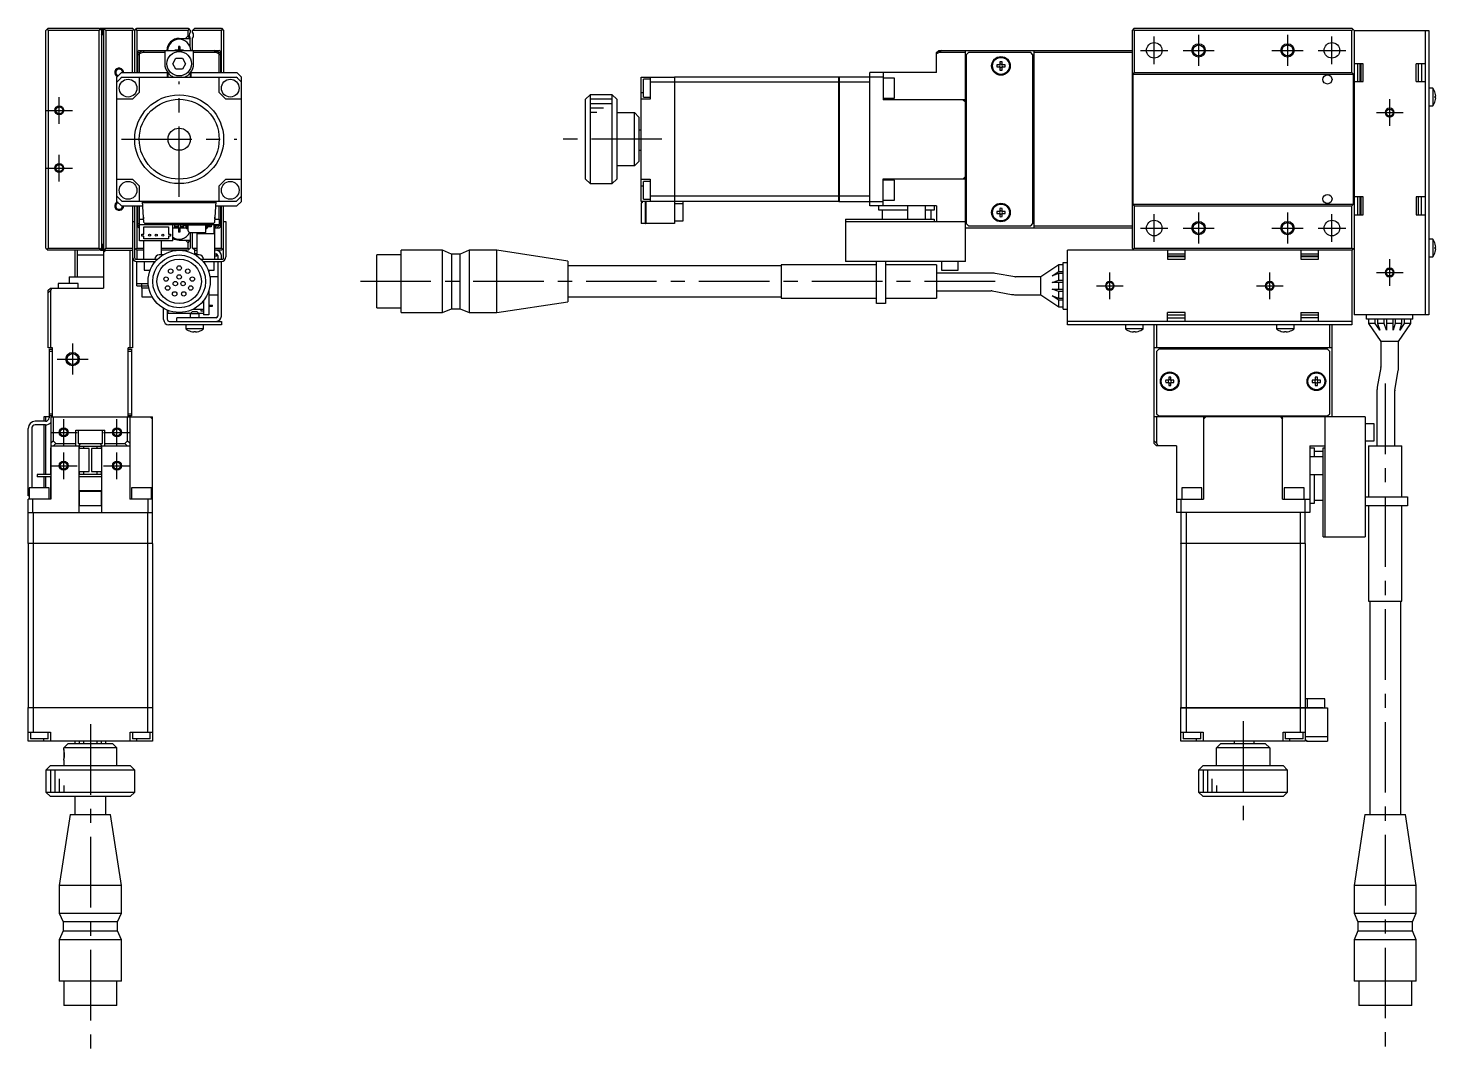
# Model space of a CAD drawing. Extents: x -1 to 660, y -8 to 379.
# Drawn here: x 343.6 to 660.4, y 74.2 to 304.2 of the extents above; entities that cross this region are included whole.
import ezdxf

# ---------------------------------------------------------------- set-up
doc = ezdxf.new("R2010")
doc.units = 0
doc.header["$LTSCALE"] = 0.5
doc.linetypes.add('CENTER', pattern=[50.8, 31.75, -6.35, 6.35, -6.35])
for name, color, linetype in [('MSM_CENTER', 1, 'CENTER'), ('MSM_CONTINUOUS', 7, 'CONTINUOUS'), ('MSM_NARROW', 5, 'CONTINUOUS')]:
    doc.layers.add(name, color=color, linetype=linetype)

msp = doc.modelspace()

# ---------------------------------------------------------------- linework, layer by layer
at = {"layer": 'MSM_CENTER'}
for p, q in [((597.05, 296.07), (597.05, 302.27)), ((607.05, 302.67), (607.05, 295.67)), ((627.05, 302.67), (627.05, 295.67)), ((637.05, 296.07), (637.05, 302.27)), ((593.95, 299.17), (600.15, 299.17)), ((603.55, 299.17), (610.55, 299.17)), ((623.55, 299.17), (630.55, 299.17)), ((633.95, 299.17), (640.15, 299.17)), ((377.57, 266.17), (377.57, 292.17)), ((350.57, 282.67), (350.57, 288.67)), ((347.57, 285.67), (353.57, 285.67)), ((650.05, 282.17), (650.05, 288.17)), ((647.05, 285.17), (653.05, 285.17)), ((364.57, 279.17), (390.57, 279.17)), ((486.25, 279.17), (461.25, 279.17)), ((347.57, 272.67), (353.57, 272.67)), ((350.57, 269.67), (350.57, 275.67)), ((597.05, 256.07), (597.05, 262.27)), ((607.05, 262.67), (607.05, 255.67)), ((627.05, 262.67), (627.05, 255.67)), ((637.05, 256.07), (637.05, 262.27)), ((593.95, 259.17), (600.15, 259.17)), ((603.55, 259.17), (610.55, 259.17)), ((623.55, 259.17), (630.55, 259.17)), ((633.95, 259.17), (640.15, 259.17)), ((650.05, 246.17), (650.05, 252.17)), ((561.25, 247.17), (416.25, 247.17)), ((587.05, 243.17), (587.05, 249.17)), ((623.05, 243.17), (623.05, 249.17)), ((647.05, 249.17), (653.05, 249.17)), ((584.05, 246.17), (590.05, 246.17)), ((620.05, 246.17), (626.05, 246.17)), ((353.57, 233.17), (353.57, 226.17)), ((350.07, 229.67), (357.07, 229.67)), ((649.05, 224.17), (649.05, 74.17)), ((351.57, 210.17), (351.57, 216.17)), ((363.57, 210.17), (363.57, 216.17)), ((348.57, 213.17), (354.57, 213.17)), ((360.57, 213.17), (366.57, 213.17)), ((351.57, 202.67), (351.57, 208.67)), ((363.57, 202.67), (363.57, 208.67)), ((348.57, 205.67), (354.57, 205.67)), ((360.57, 205.67), (366.57, 205.67)), ((357.57, 147.49), (357.57, 74.17)), ((617.05, 148.14), (617.05, 124.1))]:
    msp.add_line(p, q, dxfattribs=at)
at = {"layer": 'MSM_CONTINUOUS'}
for p, q in [((348.07, 304.17), (347.57, 303.67)), ((347.57, 254.67), (347.57, 303.67)), ((347.82, 303.92), (348.07, 303.67)), ((348.07, 304.17), (359.57, 304.17)), ((348.07, 303.67), (348.07, 254.67)), ((359.57, 303.67), (348.07, 303.67)), ((359.57, 304.17), (360.07, 303.67)), ((359.57, 303.67), (359.82, 303.92)), ((359.57, 254.67), (359.57, 303.67)), ((359.67, 304.07), (359.87, 304.07)), ((359.77, 304.07), (359.87, 304.17)), ((359.87, 304.17), (367.07, 304.17)), ((360.07, 303.67), (360.07, 254.67)), ((360.07, 302.77), (360.37, 302.77)), ((360.17, 303.07), (360.17, 303.77)), ((360.37, 304.17), (360.37, 302.77)), ((361.07, 303.67), (360.57, 304.17)), ((360.57, 304.17), (360.57, 245.67)), ((367.07, 303.67), (361.07, 303.67)), ((361.07, 303.67), (361.07, 254.67)), ((367.57, 303.67), (367.07, 304.17)), ((367.32, 303.92), (367.07, 303.67)), ((367.07, 294.17), (367.07, 303.67)), ((367.57, 303.67), (368.07, 304.17)), ((367.57, 294.17), (367.57, 303.67)), ((367.82, 303.92), (368.07, 303.67)), ((368.07, 304.17), (379.57, 304.17)), ((379.57, 303.67), (368.07, 303.67)), ((368.07, 303.67), (368.07, 294.17)), ((377.57, 301.87), (380.07, 301.87)), ((379.57, 302.47), (378.97, 301.87)), ((379.57, 304.17), (380.07, 303.67)), ((379.57, 303.67), (379.82, 303.92)), ((379.57, 302.47), (379.57, 303.67)), ((380, 301.87), (379.57, 302.47)), ((380.07, 303.67), (380.07, 303.23)), ((380.07, 299.79), (380.07, 301.91)), ((380.57, 303.67), (381.07, 304.17)), ((380.57, 303.23), (380.57, 303.67)), ((387.07, 303.67), (380.57, 303.67)), ((380.57, 299.17), (380.57, 301.91)), ((381.07, 304.17), (387.07, 304.17)), ((387.07, 304.17), (387.57, 303.67)), ((387.07, 303.67), (387.32, 303.92)), ((387.07, 294.17), (387.07, 303.67)), ((387.57, 303.67), (387.57, 294.17)), ((592.55, 304.17), (592.05, 303.67)), ((592.05, 303.67), (592.05, 254.67)), ((592.3, 303.92), (592.55, 303.67)), ((592.55, 304.17), (641.55, 304.17)), ((592.55, 303.67), (592.55, 294.17)), ((641.55, 303.67), (592.55, 303.67)), ((642.05, 303.67), (641.55, 304.17)), ((641.55, 303.67), (641.8, 303.92)), ((641.55, 294.17), (641.55, 303.67)), ((642.05, 303.67), (642.05, 239.67)), ((642.05, 303.67), (658.85, 303.67)), ((658.05, 303.67), (658.05, 239.67)), ((658.85, 303.67), (658.85, 239.67)), ((360.07, 299.67), (360.19, 299.67)), ((360.19, 258.67), (360.19, 299.67)), ((368.57, 299.17), (368.07, 298.67)), ((368.27, 298.67), (368.67, 298.67)), ((368.27, 294.17), (368.27, 298.67)), ((368.67, 298.17), (368.27, 298.17)), ((368.57, 299.17), (386.57, 299.17)), ((368.67, 298.67), (369.17, 299.17)), ((369.29, 298.67), (368.67, 298.37)), ((368.67, 294.17), (368.67, 298.67)), ((369.07, 299.07), (369.07, 299.17)), ((369.79, 299.17), (369.29, 298.67)), ((374.32, 298.67), (369.29, 298.67)), ((374.32, 299.17), (374.32, 296.17)), ((376.57, 299.17), (376.57, 299.22)), ((377.37, 299.22), (376.57, 299.22)), ((377.1, 299.22), (377.11, 299.17)), ((377.72, 300.07), (377.43, 300.07)), ((377.43, 300.07), (377.43, 299.28)), ((377.72, 299.54), (377.43, 299.54)), ((377.72, 300.07), (377.72, 299.28)), ((378.57, 299.22), (377.78, 299.22)), ((378.04, 299.22), (378.04, 299.17)), ((378.57, 299.17), (378.57, 299.22)), ((380.82, 296.17), (380.82, 299.17)), ((385.86, 298.67), (380.82, 298.67)), ((385.86, 298.67), (385.36, 299.17)), ((386.47, 298.37), (385.86, 298.67)), ((385.97, 299.17), (386.47, 298.67)), ((386.07, 299.07), (386.07, 299.17)), ((386.47, 298.67), (386.87, 298.67)), ((386.47, 298.67), (386.47, 294.17)), ((386.87, 298.17), (386.47, 298.17)), ((387.07, 298.67), (386.57, 299.17)), ((386.87, 298.67), (386.87, 294.17)), ((548.05, 298.67), (548.55, 299.17)), ((548.67, 298.67), (548.05, 298.37)), ((548.05, 294.17), (548.05, 298.67)), ((548.55, 299.17), (592.05, 299.17)), ((549.17, 299.17), (548.67, 298.67)), ((554.55, 298.67), (548.67, 298.67)), ((554.55, 251.67), (554.55, 299.17)), ((555.25, 298.67), (554.75, 298.17)), ((554.75, 298.17), (554.75, 260.17)), ((569.25, 298.67), (555.25, 298.67)), ((569.75, 298.17), (569.25, 298.67)), ((569.75, 260.17), (569.75, 298.17)), ((570.05, 259.17), (570.05, 299.17)), ((592.05, 298.67), (570.05, 298.67)), ((376.13, 296.17), (376.85, 297.42)), ((376.85, 294.92), (376.13, 296.17)), ((376.85, 297.42), (378.3, 297.42)), ((378.3, 294.92), (376.85, 294.92)), ((378.3, 297.42), (379.02, 296.17)), ((379.02, 296.17), (378.3, 294.92)), ((562.31, 295.91), (561.63, 295.91)), ((561.63, 295.43), (562.31, 295.43)), ((562.31, 296.59), (562.31, 295.91)), ((562.31, 295.43), (562.31, 294.75)), ((562.79, 295.91), (562.79, 296.59)), ((563.47, 295.91), (562.79, 295.91)), ((562.79, 295.43), (563.47, 295.43)), ((562.79, 294.75), (562.79, 295.43)), ((644.05, 296.17), (642.05, 296.17)), ((642.85, 292.17), (642.85, 296.17)), ((643.35, 296.17), (643.35, 292.17)), ((643.55, 296.17), (643.55, 292.17)), ((644.05, 292.17), (644.05, 296.17)), ((656.05, 292.17), (656.05, 296.17)), ((658.05, 296.17), (656.05, 296.17)), ((656.55, 292.17), (656.55, 296.17)), ((657.25, 296.17), (657.25, 292.17)), ((364.57, 294.17), (363.57, 293.17)), ((363.57, 265.17), (363.57, 293.17)), ((364.57, 294.17), (374.97, 294.17)), ((364.73, 293.17), (390.42, 293.17)), ((368.57, 293.17), (368.57, 289.67)), ((374.97, 293.17), (374.97, 294.17)), ((375.08, 293.17), (375.08, 294.08)), ((380.06, 294.08), (380.06, 293.17)), ((380.17, 294.17), (390.57, 294.17)), ((380.17, 294.17), (380.17, 293.17)), ((386.57, 289.67), (386.57, 293.17)), ((391.57, 293.17), (390.57, 294.17)), ((391.57, 265.17), (391.57, 293.17)), ((481.55, 265.17), (481.55, 293.17)), ((481.55, 293.17), (489.05, 293.17)), ((483.55, 292.67), (482.05, 292.67)), ((482.05, 288.67), (482.05, 292.67)), ((483.55, 293.17), (483.55, 288.17)), ((489.05, 292.02), (483.55, 292.02)), ((489.05, 293.17), (489.05, 260.17)), ((489.05, 293.16), (489.1, 293.16)), ((489.05, 292.01), (489.1, 292.01)), ((526.05, 293.17), (489.1, 293.17)), ((489.1, 293.17), (489.1, 261.17)), ((526.05, 292.02), (489.1, 292.02)), ((526.05, 265.17), (526.05, 293.17)), ((526.05, 293.16), (526.1, 293.16)), ((526.05, 292.01), (526.1, 292.01)), ((536.05, 293.17), (526.1, 293.17)), ((526.1, 293.17), (526.1, 265.17)), ((533.05, 292.02), (526.1, 292.02)), ((548.05, 294.17), (533.05, 294.17)), ((533.05, 264.17), (533.05, 294.17)), ((536.05, 294.17), (536.05, 288.07)), ((538.55, 292.92), (536.05, 292.92)), ((538.55, 288.42), (538.55, 292.92)), ((554.75, 293.42), (554.55, 293.42)), ((570.05, 293.42), (569.75, 293.42)), ((570.05, 292.92), (569.75, 292.92)), ((592.55, 294.17), (592.2, 293.82)), ((592.2, 293.82), (592.2, 264.52)), ((592.2, 293.82), (641.9, 293.82)), ((592.55, 294.17), (641.55, 294.17)), ((641.9, 293.82), (641.55, 294.17)), ((641.9, 264.52), (641.9, 293.82)), ((642.05, 292.17), (644.05, 292.17)), ((656.05, 292.17), (658.05, 292.17)), ((470.05, 289.17), (469.05, 288.17)), ((470.05, 289.17), (470.05, 269.17)), ((475.05, 289.17), (470.05, 289.17)), ((475.05, 269.17), (475.05, 289.17)), ((476.05, 288.17), (475.05, 289.17)), ((481.55, 289.67), (482.05, 289.67)), ((482.05, 288.67), (483.55, 288.67)), ((536.05, 288.42), (538.55, 288.42)), ((554.75, 289.17), (554.55, 289.17)), ((659.75, 290.67), (658.85, 290.67)), ((659.75, 290.67), (659.75, 286.67)), ((660.32, 289.56), (660.33, 289.56)), ((660.32, 288.85), (660.44, 288.85)), ((660.32, 288.49), (660.32, 288.85)), ((660.44, 288.49), (660.32, 288.49)), ((367.07, 288.17), (363.57, 288.17)), ((391.57, 288.17), (388.07, 288.17)), ((469.05, 270.17), (469.05, 288.17)), ((476.05, 288.17), (476.05, 270.17)), ((483.55, 288.17), (481.55, 288.17)), ((554.55, 288.07), (536.05, 288.07)), ((554.05, 288.07), (554.55, 287.57)), ((554.75, 288.17), (554.55, 288.17)), ((554.75, 286.67), (554.55, 286.67)), ((569.75, 287.42), (570.05, 287.42)), ((658.85, 286.67), (659.75, 286.67)), ((660.33, 287.78), (660.32, 287.79)), ((476.05, 285.17), (480.05, 285.17)), ((481.05, 284.17), (480.05, 285.17)), ((480.05, 273.17), (480.05, 285.17)), ((481.05, 284.17), (481.05, 274.17)), ((569.85, 284.17), (569.75, 284.17)), ((569.85, 274.17), (569.85, 284.17)), ((570.05, 283.97), (569.85, 284.17)), ((481.55, 281.17), (481.05, 281.17)), ((481.05, 276.67), (481.55, 276.67)), ((480.05, 273.17), (476.05, 273.17)), ((480.05, 273.17), (481.05, 274.17)), ((569.75, 274.17), (569.85, 274.17)), ((569.85, 274.17), (570.05, 274.37)), ((363.57, 270.17), (367.07, 270.17)), ((388.07, 270.17), (391.57, 270.17)), ((469.05, 270.17), (470.05, 269.17)), ((475.05, 269.17), (476.05, 270.17)), ((481.55, 270.17), (483.55, 270.17)), ((483.55, 269.67), (482.05, 269.67)), ((482.05, 265.67), (482.05, 269.67)), ((483.55, 270.17), (483.55, 265.17)), ((536.05, 270.27), (554.55, 270.27)), ((536.05, 264.17), (536.05, 270.27)), ((538.55, 269.92), (536.05, 269.92)), ((538.55, 265.42), (538.55, 269.92)), ((554.55, 270.77), (554.05, 270.27)), ((554.55, 271.67), (554.75, 271.67)), ((554.75, 270.17), (554.55, 270.17)), ((570.05, 270.92), (569.75, 270.92)), ((368.57, 268.67), (368.57, 265.17)), ((386.57, 265.17), (386.57, 268.67)), ((470.05, 269.17), (475.05, 269.17)), ((481.55, 268.67), (482.05, 268.67)), ((489.05, 266.33), (483.55, 266.33)), ((489.05, 266.33), (489.1, 266.33)), ((526.05, 266.33), (489.1, 266.33)), ((526.05, 266.33), (526.1, 266.33)), ((533.05, 266.33), (526.1, 266.33)), ((554.55, 269.17), (554.75, 269.17)), ((644.05, 266.17), (642.05, 266.17)), ((642.85, 262.17), (642.85, 266.17)), ((643.35, 266.17), (643.35, 262.17)), ((643.55, 266.17), (643.55, 262.17)), ((644.05, 262.17), (644.05, 266.17)), ((656.05, 266.17), (656.05, 262.17)), ((658.05, 266.17), (656.05, 266.17)), ((656.55, 262.17), (656.55, 266.17)), ((657.25, 262.17), (657.25, 266.17)), ((363.57, 265.17), (364.57, 264.17)), ((364.57, 264.17), (369.39, 264.17)), ((390.42, 265.17), (364.73, 265.17)), ((367.07, 264.17), (367.07, 232.17)), ((367.57, 252.37), (367.57, 264.17)), ((368.07, 264.17), (368.07, 254.67)), ((368.27, 259.67), (368.27, 264.17)), ((368.67, 261.17), (368.67, 264.17)), ((369.65, 260.45), (369.32, 265.17)), ((385.8, 264.87), (369.34, 264.87)), ((385.82, 265.17), (385.49, 260.45)), ((385.75, 264.17), (390.57, 264.17)), ((386.47, 264.17), (386.47, 261.17)), ((386.87, 264.17), (386.87, 259.67)), ((387.07, 254.67), (387.07, 264.17)), ((387.57, 252.37), (387.57, 264.17)), ((390.57, 264.17), (391.57, 265.17)), ((489.05, 265.17), (481.55, 265.17)), ((481.75, 264.87), (481.55, 264.87)), ((481.55, 264.87), (481.55, 260.17)), ((481.75, 265.17), (481.75, 264.87)), ((482.05, 265.67), (483.55, 265.67)), ((482.55, 260.17), (482.55, 265.17)), ((482.6, 265.17), (482.6, 260.17)), ((489.05, 265.18), (489.1, 265.18)), ((526.05, 265.17), (489.1, 265.17)), ((489.1, 264.67), (491.05, 264.67)), ((491.05, 260.77), (491.05, 265.17)), ((526.05, 265.18), (526.1, 265.18)), ((526.1, 265.17), (536.05, 265.17)), ((548.05, 264.17), (533.05, 264.17)), ((535.05, 263.17), (535.05, 264.17)), ((541.55, 263.17), (535.05, 263.17)), ((535.8, 263.17), (535.8, 261.17)), ((536.05, 265.42), (538.55, 265.42)), ((541.55, 264.17), (541.55, 261.17)), ((545.55, 261.17), (545.55, 264.17)), ((547.55, 263.17), (545.55, 263.17)), ((546.8, 263.17), (546.8, 261.17)), ((547.55, 264.17), (547.55, 263.17)), ((548.05, 264.17), (548.05, 260.67)), ((554.55, 264.92), (554.75, 264.92)), ((562.31, 263.59), (562.31, 262.91)), ((562.79, 262.91), (562.79, 263.59)), ((569.75, 265.42), (570.05, 265.42)), ((569.75, 264.92), (570.05, 264.92)), ((592.2, 264.52), (592.55, 264.17)), ((592.2, 264.52), (641.9, 264.52)), ((592.55, 264.17), (592.55, 254.67)), ((592.55, 264.17), (641.55, 264.17)), ((641.55, 264.17), (641.9, 264.52)), ((641.55, 254.67), (641.55, 264.17)), ((367.07, 260.67), (367.57, 260.67)), ((368.27, 260.17), (368.57, 260.17)), ((368.57, 261.17), (368.57, 259.97)), ((368.57, 261.17), (369.6, 261.17)), ((368.57, 259.97), (386.57, 259.97)), ((368.65, 256.27), (368.65, 259.97)), ((369.57, 261.6), (369.57, 261.17)), ((385.19, 260.17), (369.95, 260.17)), ((376.15, 256.27), (376.15, 259.97)), ((376.57, 259.13), (376.57, 259.97)), ((377.32, 259.97), (377.32, 259.17)), ((377.82, 259.97), (377.82, 259.17)), ((378.53, 259.74), (378.53, 259.97)), ((378.78, 259.74), (378.78, 259.97)), ((378.84, 259.74), (378.84, 259.97)), ((379.07, 259.97), (379.07, 259.97)), ((379.68, 259.87), (383.38, 259.87)), ((380.26, 259.97), (380.26, 259.87)), ((380.82, 259.97), (380.82, 259.87)), ((381.67, 259.97), (381.67, 259.87)), ((381.8, 259.97), (381.8, 259.87)), ((383.8, 259.97), (383.8, 259.89)), ((384.21, 259.97), (384.21, 259.74)), ((384.28, 259.97), (384.28, 259.74)), ((384.53, 259.97), (384.53, 259.74)), ((384.75, 259.97), (384.75, 259.42)), ((385.47, 257.97), (385.47, 259.97)), ((385.54, 261.17), (386.57, 261.17)), ((385.57, 261.17), (385.57, 261.6)), ((385.86, 259.67), (386.46, 259.97)), ((386.47, 259.97), (386.47, 259.67)), ((386.57, 261.17), (386.57, 259.97)), ((386.57, 260.17), (386.87, 260.17)), ((387.57, 260.67), (388.07, 260.67)), ((388.07, 260.67), (388.07, 252.67)), ((482.55, 260.17), (481.55, 260.17)), ((482.55, 260.22), (482.6, 260.22)), ((489.05, 260.17), (482.6, 260.17)), ((489.1, 261.17), (489.05, 261.17)), ((489.05, 260.77), (491.05, 260.77)), ((527.55, 261.17), (547.55, 261.17)), ((527.55, 261.17), (527.55, 251.67)), ((527.55, 260.67), (554.55, 260.67)), ((547.55, 261.17), (547.55, 260.67)), ((554.75, 260.17), (555.25, 259.67)), ((562.31, 262.91), (561.63, 262.91)), ((561.63, 262.43), (562.31, 262.43)), ((562.31, 262.43), (562.31, 261.75)), ((563.47, 262.91), (562.79, 262.91)), ((562.79, 261.75), (562.79, 262.43)), ((562.79, 262.43), (563.47, 262.43)), ((569.25, 259.67), (569.75, 260.17)), ((642.05, 262.17), (644.05, 262.17)), ((656.05, 262.17), (658.05, 262.17)), ((360.07, 258.67), (360.19, 258.67)), ((368.07, 259.67), (368.57, 259.17)), ((368.65, 259.67), (368.27, 259.67)), ((368.57, 259.17), (368.65, 259.17)), ((369.15, 257.82), (369.65, 257.82)), ((369.15, 257.32), (369.15, 257.82)), ((369.65, 257.32), (369.15, 257.32)), ((369.65, 259.47), (375.15, 259.47)), ((369.65, 257.82), (369.65, 259.47)), ((369.65, 256.77), (369.65, 257.32)), ((375.15, 256.77), (369.65, 256.77)), ((375.15, 259.47), (375.15, 257.82)), ((375.15, 257.82), (375.65, 257.82)), ((375.15, 257.32), (375.15, 256.77)), ((375.65, 257.32), (375.15, 257.32)), ((375.65, 257.82), (375.65, 257.32)), ((379.17, 259.17), (376.15, 259.17)), ((377.32, 259.55), (376.57, 259.55)), ((377.32, 259.42), (376.57, 259.42)), ((377.37, 259.13), (376.57, 259.13)), ((377.11, 259.17), (377.1, 259.13)), ((377.43, 259.07), (377.43, 258.27)), ((377.43, 258.8), (377.72, 258.8)), ((377.72, 258.27), (377.43, 258.27)), ((377.72, 259.07), (377.72, 258.27)), ((378.57, 259.13), (377.78, 259.13)), ((378.57, 259.55), (377.82, 259.55)), ((378.57, 259.42), (377.82, 259.42)), ((378.04, 259.17), (378.04, 259.13)), ((378.53, 259.74), (379.04, 259.74)), ((378.57, 259.13), (378.57, 259.74)), ((379.07, 259.74), (379.07, 259.17)), ((379.14, 259.55), (379.07, 259.55)), ((379.14, 259.42), (379.07, 259.42)), ((379.14, 259.64), (379.14, 259.31)), ((379.37, 259.31), (379.37, 259.64)), ((379.58, 259.55), (379.37, 259.55)), ((379.58, 259.42), (379.37, 259.42)), ((379.47, 259.21), (379.58, 259.21)), ((379.47, 258.98), (379.58, 258.98)), ((379.58, 258.51), (379.58, 259.77)), ((379.93, 258.12), (379.61, 258.44)), ((383.38, 258.09), (380, 258.09)), ((380.07, 258.09), (380.07, 254.67)), ((380.57, 254.67), (380.57, 258.09)), ((381.57, 258.09), (381.57, 253.17)), ((381.67, 258.09), (381.67, 257.97)), ((381.67, 257.97), (385.47, 257.97)), ((383.48, 259.77), (383.48, 258.19)), ((383.69, 259.42), (383.48, 259.42)), ((383.48, 259.21), (383.59, 259.21)), ((383.48, 258.98), (383.59, 258.98)), ((383.69, 259.31), (383.69, 259.64)), ((383.92, 259.64), (383.92, 259.31)), ((384.75, 259.42), (383.92, 259.42)), ((384.02, 259.74), (384.53, 259.74)), ((385.47, 259.67), (385.86, 259.67)), ((385.47, 259.29), (385.86, 259.67)), ((386.57, 259.17), (385.47, 259.17)), ((385.57, 252.17), (385.57, 259.17)), ((386.47, 259.67), (385.97, 259.17)), ((386.07, 259.17), (386.07, 259.27)), ((386.87, 259.67), (386.47, 259.67)), ((386.57, 259.17), (387.07, 259.67)), ((592.05, 259.17), (554.55, 259.17)), ((555.25, 259.67), (569.25, 259.67)), ((570.05, 259.67), (592.05, 259.67)), ((659.75, 256.67), (658.85, 256.67)), ((659.75, 256.67), (659.75, 252.67)), ((347.57, 254.67), (348.07, 254.17)), ((348.07, 254.67), (347.82, 254.42)), ((348.07, 254.67), (359.57, 254.67)), ((359.57, 254.17), (348.07, 254.17)), ((354.07, 254.17), (354.07, 248.17)), ((354.57, 254.17), (354.57, 248.17)), ((359.82, 254.42), (359.57, 254.67)), ((360.07, 254.67), (359.57, 254.17)), ((359.87, 254.27), (359.67, 254.27)), ((359.87, 254.17), (359.77, 254.27)), ((359.87, 254.17), (367.07, 254.17)), ((360.07, 255.57), (360.37, 255.57)), ((360.17, 254.57), (360.17, 255.27)), ((360.37, 254.17), (360.37, 255.57)), ((360.57, 254.17), (361.07, 254.67)), ((360.57, 253.67), (361.07, 254.17)), ((361.07, 254.67), (367.07, 254.67)), ((366.57, 232.17), (366.57, 254.17)), ((368.07, 254.17), (367.57, 254.67)), ((368.07, 254.67), (367.82, 254.42)), ((368.07, 254.67), (369.57, 254.67)), ((368.07, 254.17), (368.07, 252.17)), ((369.57, 254.17), (368.07, 254.17)), ((376.15, 256.27), (368.65, 256.27)), ((369.57, 256.27), (369.57, 252.17)), ((373.57, 253.17), (373.57, 256.27)), ((373.57, 254.67), (379.57, 254.67)), ((379.57, 254.17), (373.57, 254.17)), ((377.57, 256.47), (380.07, 256.47)), ((378.97, 256.47), (379.57, 255.87)), ((379.57, 255.87), (380, 256.47)), ((379.57, 254.67), (379.57, 255.87)), ((379.82, 254.42), (379.57, 254.67)), ((379.57, 254.17), (380.07, 254.67)), ((380.57, 254.67), (381.57, 254.67)), ((381.07, 254.17), (380.57, 254.67)), ((381.07, 253.37), (381.07, 254.17)), ((381.07, 254.17), (381.57, 254.17)), ((385.57, 254.67), (387.07, 254.67)), ((387.07, 254.17), (385.57, 254.17)), ((387.32, 254.42), (387.07, 254.67)), ((387.57, 254.67), (387.07, 254.17)), ((436.85, 254.17), (427.55, 254.17)), ((427.55, 240.17), (427.55, 254.17)), ((438.85, 253.32), (436.85, 254.17)), ((436.85, 240.17), (436.85, 254.17)), ((442.85, 254.17), (440.85, 253.32)), ((449.05, 254.17), (442.85, 254.17)), ((442.85, 254.17), (442.85, 240.17)), ((465.05, 251.74), (449.05, 254.17)), ((449.05, 240.17), (449.05, 254.17)), ((641.55, 254.17), (577.55, 254.17)), ((577.55, 237.37), (577.55, 254.17)), ((592.05, 254.67), (592.55, 254.17)), ((592.55, 254.67), (592.3, 254.42)), ((592.55, 254.67), (641.55, 254.67)), ((600.05, 254.17), (600.05, 252.17)), ((604.05, 252.17), (604.05, 254.17)), ((630.05, 254.17), (630.05, 252.17)), ((634.05, 252.17), (634.05, 254.17)), ((641.8, 254.42), (641.55, 254.67)), ((641.55, 254.17), (642.05, 254.67)), ((641.55, 254.17), (641.55, 237.37)), ((660.32, 255.56), (660.33, 255.56)), ((660.32, 254.85), (660.44, 254.85)), ((660.32, 254.49), (660.32, 254.85)), ((660.44, 254.49), (660.32, 254.49)), ((660.33, 253.78), (660.32, 253.79)), ((354.57, 253.17), (360.57, 253.17)), ((367.77, 252.17), (372.67, 252.17)), ((368.07, 251.67), (372.21, 251.67)), ((368.07, 246.17), (368.07, 251.67)), ((369.67, 251.67), (369.67, 249.67)), ((372.07, 251.67), (372.07, 251.5)), ((373.97, 253.17), (373.07, 253.17)), ((381.57, 253.37), (381.07, 253.37)), ((382.07, 253.17), (381.18, 253.17)), ((382.47, 252.17), (387.37, 252.17)), ((382.94, 251.67), (387.07, 251.67)), ((383.07, 251.5), (383.07, 251.67)), ((385.47, 249.67), (385.47, 251.67)), ((385.57, 253.37), (385.87, 253.37)), ((386.07, 252.87), (385.57, 252.87)), ((386.07, 252.87), (386.07, 253.32)), ((386.27, 252.97), (386.27, 252.17)), ((386.27, 251.67), (386.27, 239.37)), ((387.07, 252.17), (387.07, 252.97)), ((387.07, 239.37), (387.07, 251.67)), ((427.55, 253.12), (422.05, 253.12)), ((422.05, 241.22), (422.05, 253.12)), ((440.85, 253.32), (438.85, 253.32)), ((438.85, 253.32), (438.85, 241.02)), ((440.85, 241.02), (440.85, 253.32)), ((465.05, 251.74), (465.05, 242.6)), ((513.05, 250.67), (465.05, 250.67)), ((513.05, 250.92), (513.05, 243.42)), ((534.55, 250.92), (513.05, 250.92)), ((554.55, 251.67), (527.55, 251.67)), ((534.55, 242.17), (534.55, 251.67)), ((536.55, 251.67), (536.55, 242.17)), ((548.05, 250.92), (536.55, 250.92)), ((548.05, 250.92), (548.05, 243.42)), ((549.15, 251.67), (549.15, 249.67)), ((552.95, 249.67), (552.95, 251.67)), ((575.55, 250.92), (571.55, 248.17)), ((576.55, 250.92), (575.55, 250.92)), ((575.55, 249.42), (575.55, 250.92)), ((576.55, 240.92), (576.55, 251.42)), ((576.55, 251.42), (577.55, 251.42)), ((600.05, 253.37), (604.05, 253.37)), ((604.05, 252.87), (600.05, 252.87)), ((604.05, 252.67), (600.05, 252.67)), ((600.05, 252.17), (604.05, 252.17)), ((630.05, 253.37), (634.05, 253.37)), ((634.05, 252.87), (630.05, 252.87)), ((634.05, 252.67), (630.05, 252.67)), ((630.05, 252.17), (634.05, 252.17)), ((658.85, 252.67), (659.75, 252.67)), ((352.82, 248.17), (360.57, 248.17)), ((352.82, 248.17), (352.82, 246.67)), ((369.67, 249.67), (371.04, 249.67)), ((384.11, 249.67), (385.47, 249.67)), ((384.27, 249.67), (384.27, 249.2)), ((386.27, 248.17), (384.5, 248.17)), ((560.37, 249.04), (548.05, 249.04)), ((549.15, 249.67), (552.95, 249.67)), ((565.64, 248.19), (561.23, 248.96)), ((571.55, 248.17), (565.82, 248.17)), ((571.55, 244.17), (571.55, 248.17)), ((574.1, 248.42), (575.55, 249.42)), ((575.55, 248.92), (574.1, 248.42)), ((574.1, 246.92), (575.55, 247.42)), ((575.55, 249.42), (576.55, 249.42)), ((576.55, 248.92), (575.55, 248.92)), ((575.55, 247.42), (575.55, 248.92)), ((575.55, 247.42), (576.55, 247.42)), ((348.07, 245.17), (348.57, 245.67)), ((348.07, 232.17), (348.07, 245.17)), ((348.57, 245.06), (348.07, 244.56)), ((348.88, 245.67), (348.57, 245.06)), ((348.57, 245.67), (360.57, 245.67)), ((348.57, 245.06), (348.57, 232.17)), ((354.82, 246.67), (350.32, 246.67)), ((350.32, 246.67), (350.32, 245.67)), ((354.82, 245.67), (354.82, 246.67)), ((368.07, 246.67), (370.59, 246.67)), ((368.07, 246.17), (370.65, 246.17)), ((369.07, 246.67), (369.07, 245.67)), ((370.74, 245.67), (369.07, 245.67)), ((369.17, 245.67), (369.17, 243.67)), ((384.27, 245.15), (384.27, 239.67)), ((384.27, 244.17), (386.27, 244.17)), ((548.05, 245.04), (560.37, 245.04)), ((560.54, 245.03), (564.95, 244.25)), ((565.82, 244.17), (571.55, 244.17)), ((571.55, 244.17), (575.55, 241.42)), ((576.55, 246.92), (574.1, 246.92)), ((575.55, 244.92), (574.1, 245.42)), ((574.1, 245.42), (576.55, 245.42)), ((575.55, 245.42), (575.55, 246.92)), ((576.55, 244.92), (575.55, 244.92)), ((575.55, 243.42), (575.55, 244.92)), ((369.17, 243.67), (371.51, 243.67)), ((374.07, 238.57), (374.07, 241.11)), ((380.73, 240.92), (383.07, 240.92)), ((382.52, 240.47), (382.52, 240.92)), ((383.07, 242.84), (383.07, 239.67)), ((384.27, 241.8), (385.07, 241.8)), ((384.27, 241.55), (385.07, 241.55)), ((385.07, 241.55), (385.07, 241.8)), ((422.05, 241.22), (427.55, 241.22)), ((436.85, 240.17), (438.85, 241.02)), ((438.85, 241.02), (440.85, 241.02)), ((440.85, 241.02), (442.85, 240.17)), ((449.05, 240.17), (465.05, 242.6)), ((465.05, 243.67), (513.05, 243.67)), ((513.05, 243.42), (534.55, 243.42)), ((536.55, 242.17), (534.55, 242.17)), ((536.55, 243.42), (548.05, 243.42)), ((574.1, 243.92), (575.55, 243.42)), ((575.55, 242.92), (574.1, 243.92)), ((575.55, 243.42), (576.55, 243.42)), ((576.55, 242.92), (575.55, 242.92)), ((575.55, 241.42), (575.55, 242.92)), ((575.55, 241.42), (576.55, 241.42)), ((576.55, 240.92), (577.55, 240.92)), ((374.87, 240.71), (374.87, 238.67)), ((375.07, 239.92), (375.07, 240.63)), ((380.12, 239.92), (375.07, 239.92)), ((375.37, 238.17), (387.07, 238.17)), ((377.07, 238.17), (377.07, 238.97)), ((385.87, 238.97), (377.07, 238.97)), ((380.57, 240.37), (380.07, 239.87)), ((382.07, 239.87), (380.07, 239.87)), ((380.07, 239.87), (380.07, 238.97)), ((380.57, 240.37), (381.57, 240.37)), ((382.07, 239.87), (381.57, 240.37)), ((383.07, 239.92), (382.02, 239.92)), ((382.07, 238.97), (382.07, 239.87)), ((383.07, 240.47), (382.52, 240.47)), ((384.27, 239.67), (383.07, 239.67)), ((387.07, 238.17), (387.07, 237.37)), ((427.55, 240.17), (436.85, 240.17)), ((442.85, 240.17), (449.05, 240.17)), ((641.55, 238.17), (577.55, 238.17)), ((604.05, 240.17), (600.05, 240.17)), ((600.05, 238.17), (600.05, 240.17)), ((600.05, 239.67), (604.05, 239.67)), ((600.05, 238.97), (604.05, 238.97)), ((604.05, 238.17), (604.05, 240.17)), ((630.05, 240.17), (634.05, 240.17)), ((630.05, 240.17), (630.05, 238.17)), ((630.05, 239.67), (634.05, 239.67)), ((634.05, 238.97), (630.05, 238.97)), ((634.05, 238.17), (634.05, 240.17)), ((658.85, 239.67), (642.05, 239.67)), ((644.8, 238.67), (644.8, 239.67)), ((655.3, 238.67), (644.8, 238.67)), ((645.3, 238.67), (645.3, 237.67)), ((645.3, 237.67), (648.05, 233.67)), ((646.8, 237.67), (645.3, 237.67)), ((646.8, 237.67), (646.8, 238.67)), ((647.8, 236.22), (646.8, 237.67)), ((647.3, 238.67), (647.3, 237.67)), ((647.3, 237.67), (647.8, 236.22)), ((648.8, 237.67), (647.3, 237.67)), ((648.8, 237.67), (648.8, 238.67)), ((649.3, 236.22), (648.8, 237.67)), ((649.3, 238.67), (649.3, 236.22)), ((650.8, 237.67), (649.3, 237.67)), ((650.8, 236.22), (650.8, 238.67)), ((651.3, 237.67), (650.8, 236.22)), ((651.3, 238.67), (651.3, 237.67)), ((652.8, 237.67), (651.3, 237.67)), ((652.05, 233.67), (654.8, 237.67)), ((652.3, 236.22), (652.8, 237.67)), ((653.3, 237.67), (652.3, 236.22)), ((652.8, 237.67), (652.8, 238.67)), ((653.3, 238.67), (653.3, 237.67)), ((654.8, 237.67), (653.3, 237.67)), ((654.8, 237.67), (654.8, 238.67)), ((655.3, 238.67), (655.3, 239.67)), ((387.07, 237.37), (375.27, 237.37)), ((379.07, 237.37), (379.07, 236.47)), ((383.07, 236.47), (379.07, 236.47)), ((380.18, 235.9), (380.19, 235.9)), ((380.89, 235.9), (381.25, 235.9)), ((380.89, 235.78), (380.89, 235.9)), ((381.25, 235.9), (381.25, 235.78)), ((381.96, 235.9), (381.96, 235.9)), ((383.07, 236.47), (383.07, 237.37)), ((641.55, 237.37), (577.55, 237.37)), ((590.55, 237.37), (590.55, 236.47)), ((594.55, 236.47), (590.55, 236.47)), ((591.66, 235.9), (591.67, 235.9)), ((592.37, 235.9), (592.73, 235.9)), ((592.37, 235.78), (592.37, 235.9)), ((592.73, 235.9), (592.73, 235.78)), ((593.44, 235.9), (593.44, 235.9)), ((594.55, 236.47), (594.55, 237.37)), ((597.05, 210.67), (597.05, 237.37)), ((597.55, 237.37), (597.55, 232.17)), ((624.55, 237.37), (624.55, 236.47)), ((628.55, 236.47), (624.55, 236.47)), ((625.66, 235.9), (625.67, 235.9)), ((626.37, 235.9), (626.73, 235.9)), ((626.37, 235.78), (626.37, 235.9)), ((626.73, 235.9), (626.73, 235.78)), ((627.44, 235.9), (627.44, 235.9)), ((628.55, 236.47), (628.55, 237.37)), ((636.55, 232.17), (636.55, 237.37)), ((637.05, 237.37), (637.05, 216.67)), ((349.07, 232.17), (348.07, 232.17)), ((348.27, 231.87), (349.07, 231.87)), ((348.27, 231.87), (348.27, 216.47)), ((349.07, 231.37), (348.27, 231.37)), ((349.07, 216.67), (349.07, 232.17)), ((366.07, 216.67), (366.07, 232.17)), ((367.07, 232.17), (366.07, 232.17)), ((366.07, 231.87), (366.87, 231.87)), ((366.87, 231.37), (366.07, 231.37)), ((366.87, 231.87), (366.87, 216.87)), ((637.05, 232.17), (597.05, 232.17)), ((598.05, 231.87), (597.55, 231.37)), ((597.55, 231.37), (597.55, 217.37)), ((636.05, 231.87), (598.05, 231.87)), ((602.8, 232.17), (602.8, 231.87)), ((603.3, 232.17), (603.3, 231.87)), ((608.8, 231.87), (608.8, 232.17)), ((612.25, 232.17), (612.05, 231.97)), ((622.05, 231.97), (612.05, 231.97)), ((612.05, 231.97), (612.05, 231.87)), ((622.05, 231.97), (621.85, 232.17)), ((622.05, 231.87), (622.05, 231.97)), ((625.3, 232.17), (625.3, 231.87)), ((630.8, 231.87), (630.8, 232.17)), ((631.3, 231.87), (631.3, 232.17)), ((636.55, 231.37), (636.05, 231.87)), ((636.55, 217.37), (636.55, 231.37)), ((652.05, 233.67), (648.05, 233.67)), ((648.05, 233.67), (648.05, 227.94)), ((652.05, 227.94), (652.05, 233.67)), ((600.31, 225.59), (600.31, 224.91)), ((600.79, 224.91), (600.79, 225.59)), ((633.31, 225.59), (633.31, 224.91)), ((633.79, 224.91), (633.79, 225.59)), ((648.04, 227.76), (647.26, 223.35)), ((651.2, 222.66), (651.98, 227.07)), ((600.31, 224.91), (599.63, 224.91)), ((599.63, 224.43), (600.31, 224.43)), ((600.31, 224.43), (600.31, 223.75)), ((601.47, 224.91), (600.79, 224.91)), ((600.79, 223.75), (600.79, 224.43)), ((600.79, 224.43), (601.47, 224.43)), ((633.31, 224.91), (632.63, 224.91)), ((632.63, 224.43), (633.31, 224.43)), ((633.31, 224.43), (633.31, 223.75)), ((634.47, 224.91), (633.79, 224.91)), ((633.79, 224.43), (634.47, 224.43)), ((633.79, 223.75), (633.79, 224.43)), ((647.18, 222.49), (647.18, 210.17)), ((651.18, 210.17), (651.18, 222.49)), ((347.47, 215.67), (345.17, 215.67)), ((347.07, 216.67), (347.07, 215.67)), ((348.27, 216.67), (347.07, 216.67)), ((347.57, 215.68), (347.57, 216.67)), ((348.27, 217.37), (349.07, 217.37)), ((349.07, 216.87), (348.27, 216.87)), ((348.67, 216.67), (371.57, 216.67)), ((348.67, 216.67), (348.67, 198.17)), ((349.17, 216.67), (349.17, 211.29)), ((365.97, 211.29), (365.97, 216.67)), ((366.07, 217.37), (366.87, 217.37)), ((366.87, 216.87), (366.07, 216.87)), ((366.47, 216.67), (366.47, 198.17)), ((371.07, 216.67), (371.57, 216.17)), ((371.57, 188.22), (371.57, 216.67)), ((644.55, 216.67), (597.05, 216.67)), ((597.55, 217.37), (598.05, 216.87)), ((597.55, 216.67), (597.55, 210.79)), ((598.05, 216.87), (636.05, 216.87)), ((602.8, 216.87), (602.8, 216.67)), ((607.05, 216.87), (607.05, 216.67)), ((608.05, 216.87), (608.05, 216.67)), ((608.15, 216.17), (608.65, 216.67)), ((608.15, 216.67), (608.15, 198.17)), ((609.55, 216.87), (609.55, 216.67)), ((624.55, 216.67), (624.55, 216.87)), ((625.45, 216.67), (625.95, 216.17)), ((625.95, 198.17), (625.95, 216.67)), ((626.05, 216.87), (626.05, 216.67)), ((627.05, 216.67), (627.05, 216.87)), ((631.3, 216.67), (631.3, 216.87)), ((635.55, 189.67), (635.55, 216.67)), ((636.05, 216.87), (636.55, 217.37)), ((644.55, 216.67), (644.55, 189.67)), ((343.57, 198.87), (343.57, 214.07)), ((344.37, 214.07), (344.37, 200.67)), ((347.47, 214.87), (345.17, 214.87)), ((347.07, 214.87), (347.07, 203.67)), ((347.57, 203.67), (347.57, 214.88)), ((354.32, 213.67), (360.82, 213.67)), ((354.32, 210.17), (354.32, 213.67)), ((354.82, 213.67), (354.82, 210.67)), ((360.32, 210.67), (360.32, 213.67)), ((360.82, 210.17), (360.82, 213.67)), ((646.55, 215.07), (644.55, 215.07)), ((646.55, 211.27), (646.55, 215.07)), ((348.57, 209.67), (348.57, 203.67)), ((348.67, 209.67), (348.57, 209.67)), ((348.67, 210.79), (349.17, 211.29)), ((348.67, 210.17), (355.08, 210.17)), ((349.17, 211.29), (349.79, 210.67)), ((349.79, 210.67), (349.29, 210.17)), ((349.79, 210.67), (354.32, 210.67)), ((354.82, 210.67), (360.32, 210.67)), ((354.97, 210.17), (354.97, 195.17)), ((354.97, 210.07), (360.17, 210.07)), ((355.07, 209.67), (354.97, 209.67)), ((357.32, 209.57), (354.97, 209.57)), ((355.07, 210.07), (355.07, 209.57)), ((355.29, 210.67), (355.08, 210.17)), ((356.07, 209.57), (356.07, 210.07)), ((357.32, 204.37), (357.32, 209.57)), ((357.82, 209.57), (357.82, 204.37)), ((360.17, 209.57), (357.82, 209.57)), ((359.07, 210.07), (359.07, 209.57)), ((360.06, 210.17), (359.85, 210.67)), ((360.06, 210.17), (366.47, 210.17)), ((360.07, 209.57), (360.07, 210.07)), ((360.17, 209.67), (360.07, 209.67)), ((360.17, 195.17), (360.17, 210.17)), ((360.82, 210.67), (365.36, 210.67)), ((365.36, 210.67), (365.97, 211.29)), ((365.86, 210.17), (365.36, 210.67)), ((365.97, 211.29), (366.47, 210.79)), ((597.05, 211.29), (597.55, 210.79)), ((597.55, 210.17), (597.05, 210.67)), ((597.55, 210.79), (597.86, 210.17)), ((602.05, 210.17), (597.55, 210.17)), ((602.05, 210.17), (602.05, 195.17)), ((632.05, 210.17), (635.55, 210.17)), ((632.05, 210.17), (632.05, 195.17)), ((632.05, 209.67), (633.05, 209.67)), ((633.05, 209.67), (633.05, 207.67)), ((635.05, 189.67), (635.05, 209.67)), ((635.05, 209.67), (635.55, 209.67)), ((644.55, 211.27), (646.55, 211.27)), ((645.3, 210.17), (652.8, 210.17)), ((645.3, 210.17), (645.3, 198.67)), ((652.8, 198.67), (652.8, 210.17)), ((635.05, 207.67), (632.05, 207.67)), ((633.05, 208.92), (635.05, 208.92)), ((348.67, 203.67), (345.57, 203.67)), ((345.57, 203.67), (345.57, 203.17)), ((348.67, 203.17), (345.57, 203.17)), ((347.07, 203.17), (347.07, 200.67)), ((347.57, 200.67), (347.57, 203.17)), ((348.57, 203.17), (348.57, 198.17)), ((354.97, 204.37), (357.32, 204.37)), ((360.17, 203.67), (354.97, 203.67)), ((360.17, 203.17), (354.97, 203.17)), ((355.07, 204.37), (355.07, 203.67)), ((356.07, 203.67), (356.07, 204.37)), ((357.82, 204.37), (360.17, 204.37)), ((359.07, 204.37), (359.07, 203.67)), ((360.07, 203.67), (360.07, 204.37)), ((632.05, 203.67), (635.05, 203.67)), ((633.05, 203.67), (633.05, 197.17)), ((348.32, 200.67), (343.82, 200.67)), ((343.82, 200.67), (343.82, 198.17)), ((348.32, 198.17), (348.32, 200.67)), ((354.97, 200.07), (360.17, 200.07)), ((360.17, 199.87), (354.97, 199.87)), ((355.07, 199.87), (355.07, 196.67)), ((360.07, 196.67), (360.07, 199.87)), ((371.32, 200.67), (366.82, 200.67)), ((366.82, 200.67), (366.82, 198.17)), ((371.32, 198.17), (371.32, 200.67)), ((607.8, 200.67), (603.3, 200.67)), ((603.3, 200.67), (603.3, 198.17)), ((607.8, 198.17), (607.8, 200.67)), ((630.8, 200.67), (626.3, 200.67)), ((626.3, 200.67), (626.3, 198.17)), ((630.8, 198.17), (630.8, 200.67)), ((343.57, 199.37), (343.82, 199.37)), ((343.82, 198.87), (343.57, 198.87)), ((348.67, 198.17), (343.57, 198.17)), ((343.57, 188.22), (343.57, 198.17)), ((344.57, 198.17), (344.57, 195.17)), ((360.17, 196.67), (354.97, 196.67)), ((371.57, 198.17), (366.47, 198.17)), ((370.57, 195.17), (370.57, 198.17)), ((602.05, 198.17), (608.15, 198.17)), ((603.05, 198.17), (603.05, 188.22)), ((625.95, 198.17), (632.05, 198.17)), ((631.05, 188.22), (631.05, 198.17)), ((633.05, 197.17), (632.05, 197.17)), ((633.05, 197.92), (635.05, 197.92)), ((644.55, 198.67), (654.05, 198.67)), ((654.05, 196.67), (644.55, 196.67)), ((645.3, 196.67), (645.3, 175.17)), ((652.8, 175.17), (652.8, 196.67)), ((654.05, 198.67), (654.05, 196.67)), ((343.57, 195.17), (371.57, 195.17)), ((344.73, 195.17), (344.73, 188.22)), ((370.42, 195.17), (370.42, 188.22)), ((632.05, 195.17), (602.05, 195.17)), ((604.21, 195.17), (604.21, 188.22)), ((629.9, 195.17), (629.9, 188.22)), ((343.57, 188.22), (371.57, 188.22)), ((343.57, 188.17), (343.57, 151.22)), ((371.57, 188.17), (343.57, 188.17)), ((343.58, 188.17), (343.58, 188.22)), ((344.73, 188.17), (344.73, 188.22)), ((344.73, 188.17), (344.73, 151.22)), ((370.41, 188.17), (370.41, 188.22)), ((370.42, 188.17), (370.42, 151.22)), ((371.56, 188.17), (371.56, 188.22)), ((371.57, 188.17), (371.57, 151.22)), ((603.05, 188.22), (631.05, 188.22)), ((603.05, 188.17), (603.05, 151.22)), ((631.05, 188.17), (603.05, 188.17)), ((603.06, 188.17), (603.06, 188.22)), ((604.21, 188.17), (604.21, 188.22)), ((604.21, 188.17), (604.21, 151.22)), ((629.89, 188.17), (629.89, 188.22)), ((629.9, 188.17), (629.9, 151.22)), ((631.04, 188.17), (631.04, 188.22)), ((631.05, 188.17), (631.05, 151.22)), ((635.05, 189.67), (644.55, 189.67)), ((645.3, 175.17), (652.8, 175.17)), ((645.55, 175.17), (645.55, 127.17)), ((652.55, 127.17), (652.55, 175.17)), ((635.45, 153.17), (631.05, 153.17)), ((631.55, 151.22), (631.55, 153.17)), ((635.45, 151.17), (635.45, 153.17)), ((343.57, 151.22), (371.57, 151.22)), ((343.57, 143.67), (343.57, 151.17)), ((371.57, 151.17), (343.57, 151.17)), ((343.58, 151.17), (343.58, 151.22)), ((344.73, 151.17), (344.73, 151.22)), ((344.73, 151.17), (344.73, 145.67)), ((370.41, 151.17), (370.41, 151.22)), ((370.42, 151.17), (370.42, 145.67)), ((371.56, 151.17), (371.56, 151.22)), ((371.57, 151.17), (371.57, 143.67)), ((603.05, 151.22), (635.05, 151.22)), ((603.05, 151.17), (636.05, 151.17)), ((603.05, 143.67), (603.05, 151.17)), ((603.06, 151.17), (603.06, 151.22)), ((604.21, 151.17), (604.21, 151.22)), ((604.21, 151.17), (604.21, 145.67)), ((629.89, 151.17), (629.89, 151.22)), ((629.9, 151.17), (629.9, 145.67)), ((631.04, 151.17), (631.04, 151.22)), ((631.05, 151.17), (631.05, 143.67)), ((635.05, 151.22), (635.05, 151.17)), ((636.05, 151.17), (636.05, 144.72)), ((343.57, 145.67), (348.57, 145.67)), ((371.57, 143.67), (343.57, 143.67)), ((344.07, 145.67), (344.07, 144.17)), ((348.07, 144.17), (344.07, 144.17)), ((347.07, 143.67), (347.07, 144.17)), ((348.07, 144.17), (348.07, 145.67)), ((348.57, 145.67), (348.57, 143.67)), ((351.57, 142.17), (352.57, 143.17)), ((352.57, 143.17), (362.57, 143.17)), ((354.07, 143.67), (354.07, 143.17)), ((355.07, 143.67), (355.07, 143.17)), ((356.07, 143.17), (356.07, 143.67)), ((359.07, 143.67), (359.07, 143.17)), ((360.07, 143.17), (360.07, 143.67)), ((361.07, 143.17), (361.07, 143.67)), ((362.57, 143.17), (363.57, 142.17)), ((366.57, 143.67), (366.57, 145.67)), ((366.57, 145.67), (371.57, 145.67)), ((367.07, 145.67), (367.07, 144.17)), ((371.07, 144.17), (367.07, 144.17)), ((368.07, 143.67), (368.07, 144.17)), ((371.07, 144.17), (371.07, 145.67)), ((603.05, 145.67), (608.05, 145.67)), ((631.05, 143.67), (603.05, 143.67)), ((603.55, 145.67), (603.55, 144.17)), ((607.55, 144.17), (603.55, 144.17)), ((606.55, 143.67), (606.55, 144.17)), ((607.55, 144.17), (607.55, 145.67)), ((608.05, 145.67), (608.05, 143.67)), ((612.05, 143.17), (611.05, 142.17)), ((612.05, 143.17), (622.05, 143.17)), ((615.05, 143.67), (615.05, 143.17)), ((619.55, 143.17), (619.55, 143.67)), ((623.05, 142.17), (622.05, 143.17)), ((626.05, 143.67), (626.05, 145.67)), ((626.05, 145.67), (631.05, 145.67)), ((626.55, 145.67), (626.55, 144.17)), ((630.55, 144.17), (626.55, 144.17)), ((627.55, 143.67), (627.55, 144.17)), ((630.55, 144.17), (630.55, 145.67)), ((631.05, 144.72), (636.05, 144.72)), ((636.05, 144.67), (631.05, 144.67)), ((631.05, 143.87), (631.35, 143.87)), ((631.35, 143.87), (631.35, 143.67)), ((631.35, 143.67), (636.05, 143.67)), ((636, 144.67), (636, 144.72)), ((636.05, 144.67), (636.05, 143.67)), ((363.57, 142.17), (351.57, 142.17)), ((363.57, 138.17), (363.57, 142.17)), ((611.05, 138.17), (611.05, 142.17)), ((623.05, 142.17), (611.05, 142.17)), ((623.05, 142.17), (623.05, 138.17)), ((348.57, 138.17), (347.57, 137.17)), ((367.57, 137.17), (347.57, 137.17)), ((347.57, 137.17), (347.57, 132.17)), ((348.57, 138.17), (366.57, 138.17)), ((351.57, 139.17), (351.57, 138.17)), ((367.57, 137.17), (366.57, 138.17)), ((367.57, 132.17), (367.57, 137.17)), ((608.05, 138.17), (607.05, 137.17)), ((627.05, 137.17), (607.05, 137.17)), ((607.05, 137.17), (607.05, 132.17)), ((608.05, 138.17), (626.05, 138.17)), ((627.05, 137.17), (626.05, 138.17)), ((627.05, 132.17), (627.05, 137.17)), ((347.57, 132.17), (367.57, 132.17)), ((347.57, 132.17), (348.57, 131.17)), ((366.57, 131.17), (348.57, 131.17)), ((354.07, 131.17), (354.07, 127.17)), ((361.07, 127.17), (361.07, 131.17)), ((366.57, 131.17), (367.57, 132.17)), ((607.05, 132.17), (627.05, 132.17)), ((607.05, 132.17), (608.05, 131.17)), ((626.05, 131.17), (608.05, 131.17)), ((626.05, 131.17), (627.05, 132.17)), ((353, 127.17), (350.57, 111.17)), ((353, 127.17), (362.14, 127.17)), ((364.57, 111.17), (362.14, 127.17)), ((644.48, 127.17), (642.05, 111.17)), ((644.48, 127.17), (653.62, 127.17)), ((656.05, 111.17), (653.62, 127.17)), ((364.57, 111.17), (350.57, 111.17)), ((350.57, 111.17), (350.57, 104.97)), ((364.57, 104.97), (364.57, 111.17)), ((642.05, 111.17), (642.05, 104.97)), ((656.05, 111.17), (642.05, 111.17)), ((656.05, 104.97), (656.05, 111.17)), ((350.57, 104.97), (364.57, 104.97)), ((350.57, 104.97), (351.42, 102.97)), ((363.72, 102.97), (364.57, 104.97)), ((642.05, 104.97), (642.9, 102.97)), ((642.05, 104.97), (656.05, 104.97)), ((655.2, 102.97), (656.05, 104.97)), ((363.72, 102.97), (351.42, 102.97)), ((351.42, 102.97), (351.42, 100.97)), ((363.72, 100.97), (363.72, 102.97)), ((642.9, 102.97), (642.9, 100.97)), ((655.2, 102.97), (642.9, 102.97)), ((655.2, 100.97), (655.2, 102.97)), ((351.42, 100.97), (350.57, 98.97)), ((364.57, 98.97), (350.57, 98.97)), ((350.57, 98.97), (350.57, 89.67)), ((351.42, 100.97), (363.72, 100.97)), ((364.57, 98.97), (363.72, 100.97)), ((364.57, 89.67), (364.57, 98.97)), ((642.9, 100.97), (642.05, 98.97)), ((642.05, 98.97), (642.05, 89.67)), ((656.05, 98.97), (642.05, 98.97)), ((642.9, 100.97), (655.2, 100.97)), ((656.05, 98.97), (655.2, 100.97)), ((656.05, 89.67), (656.05, 98.97)), ((364.57, 89.67), (350.57, 89.67)), ((351.62, 89.67), (351.62, 84.17)), ((363.52, 84.17), (363.52, 89.67)), ((656.05, 89.67), (642.05, 89.67)), ((643.1, 89.67), (643.1, 84.17)), ((655, 84.17), (655, 89.67)), ((363.52, 84.17), (351.62, 84.17)), ((655, 84.17), (643.1, 84.17))]:
    msp.add_line(p, q, dxfattribs=at)
for centre, radius in [((377.57, 296.17), 2.75), ((597.05, 299.17), 1.75), ((607.05, 299.17), 1.23), ((627.05, 299.17), 1.23), ((637.05, 299.17), 1.75), ((562.55, 295.67), 2.1), ((562.55, 295.67), 1.9), ((366.07, 290.67), 2), ((389.07, 290.67), 2), ((636.05, 292.62), 1.02), ((377.57, 279.17), 10), ((350.57, 285.67), 0.783), ((377.57, 279.17), 9), ((650.05, 285.17), 0.783), ((377.57, 279.17), 2.5), ((350.57, 272.67), 0.783), ((366.07, 267.67), 2), ((389.07, 267.67), 2), ((636.05, 265.72), 1.02), ((562.55, 262.67), 2.1), ((562.55, 262.67), 1.9), ((597.05, 259.17), 1.75), ((607.05, 259.17), 1.23), ((627.05, 259.17), 1.23), ((637.05, 259.17), 1.75), ((370.9, 257.57), 0.25), ((372.4, 257.57), 0.25), ((373.9, 257.57), 0.25), ((377.57, 247.17), 7), ((377.57, 247.17), 5.95), ((377.57, 247.17), 5), ((377.57, 250.17), 0.5), ((374.62, 247.69), 0.5), ((375.65, 249.47), 0.5), ((376.71, 246.67), 0.5), ((377.57, 248.17), 0.5), ((378.44, 246.67), 0.5), ((379.5, 249.47), 0.5), ((380.53, 247.69), 0.5), ((650.05, 249.17), 0.783), ((374.98, 245.67), 0.5), ((376.55, 244.35), 0.5), ((378.6, 244.35), 0.5), ((380.17, 245.67), 0.5), ((587.05, 246.17), 0.783), ((623.05, 246.17), 0.783), ((353.57, 229.67), 1.23), ((600.55, 224.67), 2.1), ((600.55, 224.67), 1.9), ((633.55, 224.67), 2.1), ((633.55, 224.67), 1.9), ((351.57, 213.17), 0.783), ((363.57, 213.17), 0.783), ((351.57, 205.67), 0.783), ((363.57, 205.67), 0.783)]:
    msp.add_circle(centre, radius, dxfattribs=at)
for centre, radius, start, end in [((359.87, 303.77), 0.3, 0, 90), ((359.87, 303.07), 0.3, 311.8103, 0), ((377.57, 299.07), 2.8, 90, 177.9533), ((377.57, 299.07), 2.6, 2.2042, 177.7958), ((380.82, 302.57), 1, 138.5904, 221.4096), ((379.82, 302.57), 1, 318.5904, 41.4096), ((377.37, 299.28), 0.06, 270, 0), ((377.78, 299.28), 0.06, 180, 270), ((364.07, 294.17), 0.783, 0, 251.8239), ((377.57, 296.17), 3.25, 180, 220.0046), ((377.57, 296.17), 3.25, 319.9955, 0), ((562.55, 295.67), 0.95, 165.3667, 194.6333), ((562.55, 295.67), 0.365, 138.8496, 221.1504), ((562.55, 295.67), 0.95, 75.3667, 104.6333), ((562.55, 295.67), 0.365, 48.8496, 131.1504), ((562.55, 295.67), 0.365, 228.8496, 311.1504), ((562.55, 295.67), 0.95, 255.3667, 284.6333), ((562.55, 295.67), 0.365, 318.8496, 41.1504), ((562.55, 295.67), 0.95, 345.3667, 14.6333), ((377.57, 279.17), 19, 132.5369, 137.4631), ((377.57, 296.17), 3.25, 220.005, 247.3871), ((377.57, 296.17), 3.25, 292.6046, 319.9951), ((377.57, 279.17), 19, 42.5369, 47.4631), ((354.41, 302.34), 19, 311.7998, 318.2002), ((400.74, 302.34), 19, 221.7998, 228.2002), ((657.25, 288.67), 3.2, 16.1225, 38.6822), ((657.25, 288.67), 3.19, 3.2297, 16.1067), ((657.25, 288.67), 3.19, 343.8933, 356.7703), ((657.25, 288.67), 3.2, 321.3178, 343.8775), ((354.41, 256.01), 19, 41.7998, 48.2002), ((400.74, 256.01), 19, 131.7998, 138.2002), ((377.57, 279.17), 19, 222.5369, 227.4631), ((377.57, 279.17), 19, 312.5369, 317.4631), ((364.07, 264.17), 0.783, 108.1761, 0), ((562.55, 262.67), 0.95, 75.3667, 104.6333), ((562.55, 262.67), 0.365, 48.8496, 131.1504), ((369.95, 260.47), 0.3, 184, 270), ((379.04, 259.64), 0.33, 0, 90), ((379.68, 259.77), 0.1, 90, 180), ((383.38, 259.77), 0.1, 0, 90), ((384.02, 259.64), 0.33, 90, 180), ((385.19, 260.47), 0.3, 270, 356), ((562.55, 262.67), 0.95, 165.3667, 194.6333), ((562.55, 262.67), 0.365, 138.8496, 221.1504), ((562.55, 262.67), 0.365, 228.8496, 311.1504), ((562.55, 262.67), 0.95, 255.3667, 284.6333), ((562.55, 262.67), 0.365, 318.8496, 41.1504), ((562.55, 262.67), 0.95, 345.3667, 14.6333), ((377.57, 259.27), 2.6, 236.7648, 334.089), ((377.57, 259.27), 2.8, 239.4075, 270), ((377.37, 259.07), 0.06, 0, 90), ((377.78, 259.07), 0.06, 90, 180), ((379.04, 259.64), 0.1, 0, 90), ((379.47, 259.31), 0.33, 180, 270), ((379.47, 259.31), 0.1, 180, 270), ((379.68, 258.51), 0.1, 180, 225), ((380, 258.19), 0.1, 225, 270), ((383.38, 258.19), 0.1, 270, 0), ((383.59, 259.31), 0.1, 270, 0), ((383.59, 259.31), 0.33, 270, 0), ((384.02, 259.64), 0.1, 90, 180), ((657.25, 254.67), 3.2, 16.1225, 38.6822), ((359.87, 254.57), 0.3, 270, 0), ((359.87, 255.27), 0.3, 0, 48.1897), ((385.87, 252.97), 1.2, 0, 90), ((657.25, 254.67), 3.2, 321.3178, 343.8775), ((657.25, 254.67), 3.19, 3.2297, 16.1067), ((657.25, 254.67), 3.19, 343.8933, 356.7703), ((368.07, 252.67), 1, 180, 270), ((367.77, 252.37), 0.2, 180, 270), ((373.07, 252.17), 1, 90, 180), ((382.07, 252.17), 1, 0, 90), ((385.87, 252.97), 0.4, 0, 90), ((387.07, 252.67), 1, 270, 0), ((387.37, 252.37), 0.2, 270, 0), ((560.37, 244.04), 5, 80, 90), ((565.82, 249.17), 1, 260, 270), ((560.37, 244.04), 1, 80, 90), ((565.82, 249.17), 5, 260, 270), ((373.07, 243.17), 1, 208.9988, 234.2683), ((382.07, 243.17), 1, 305.7317, 331.0012), ((375.27, 238.57), 1.2, 180, 270), ((375.37, 238.67), 0.5, 180, 270), ((385.87, 239.37), 0.4, 270, 0), ((385.87, 239.37), 1.2, 270, 0), ((381.07, 238.97), 3.2, 231.3178, 253.8775), ((381.07, 238.97), 3.19, 253.8933, 266.7703), ((381.07, 238.97), 3.19, 273.2297, 286.1067), ((381.07, 238.97), 3.2, 286.1225, 308.6822), ((592.55, 238.97), 3.2, 231.3178, 253.8775), ((592.55, 238.97), 3.19, 253.8933, 266.7703), ((592.55, 238.97), 3.19, 273.2297, 286.1067), ((592.55, 238.97), 3.2, 286.1225, 308.6822), ((626.55, 238.97), 3.2, 231.3178, 253.8775), ((626.55, 238.97), 3.19, 253.8933, 266.7703), ((626.55, 238.97), 3.19, 273.2297, 286.1067), ((626.55, 238.97), 3.2, 286.1225, 308.6822), ((600.55, 224.67), 0.95, 75.3667, 104.6333), ((600.55, 224.67), 0.365, 48.8496, 131.1504), ((633.55, 224.67), 0.95, 75.3667, 104.6333), ((633.55, 224.67), 0.365, 48.8496, 131.1504), ((647.05, 227.94), 1, 350, 0), ((647.05, 227.94), 5, 350, 0), ((600.55, 224.67), 0.95, 165.3667, 194.6333), ((600.55, 224.67), 0.365, 138.8496, 221.1504), ((600.55, 224.67), 0.365, 228.8496, 311.1504), ((600.55, 224.67), 0.95, 255.3667, 284.6333), ((600.55, 224.67), 0.365, 318.8496, 41.1504), ((600.55, 224.67), 0.95, 345.3667, 14.6333), ((633.55, 224.67), 0.95, 165.3667, 194.6333), ((633.55, 224.67), 0.365, 138.8496, 221.1504), ((633.55, 224.67), 0.365, 228.8496, 311.1504), ((633.55, 224.67), 0.95, 255.3667, 284.6333), ((633.55, 224.67), 0.365, 318.8496, 41.1504), ((633.55, 224.67), 0.95, 345.3667, 14.6333), ((652.18, 222.49), 5, 170, 180), ((652.18, 222.49), 1, 170, 180), ((345.17, 214.07), 1.6, 90, 180), ((347.47, 216.47), 0.8, 270, 0), ((345.17, 214.07), 0.8, 90, 180), ((347.47, 216.47), 1.6, 270, 318.5903), ((345.7, 140.67), 6, 347.976, 12.024)]:
    msp.add_arc(centre, radius, start, end, dxfattribs=at)
at = {"layer": 'MSM_NARROW'}
for p, q in [((475.05, 288.17), (470.05, 288.17)), ((475.05, 287.17), (470.05, 287.17)), ((473.05, 286.17), (470.05, 286.17)), ((471.55, 285.17), (470.05, 285.17)), ((351.57, 142.17), (351.57, 142.17)), ((348.57, 137.17), (348.57, 132.17)), ((349.57, 137.17), (349.57, 132.17)), ((351.63, 139.41), (351.57, 139.17)), ((608.05, 137.17), (608.05, 132.17)), ((609.05, 137.17), (609.05, 132.17)), ((350.57, 135.17), (350.57, 132.17)), ((351.57, 133.67), (351.57, 132.17)), ((610.05, 135.17), (610.05, 132.17)), ((611.05, 133.67), (611.05, 132.17))]:
    msp.add_line(p, q, dxfattribs=at)
for centre, radius in [((607.05, 299.17), 1.5), ((627.05, 299.17), 1.5), ((350.57, 285.67), 1), ((350.57, 272.67), 1), ((607.05, 259.17), 1.5), ((627.05, 259.17), 1.5), ((353.57, 229.67), 1.5), ((351.57, 213.17), 1), ((363.57, 213.17), 1), ((351.57, 205.67), 1), ((363.57, 205.67), 1)]:
    msp.add_circle(centre, radius, dxfattribs=at)
at = {"layer": 'MSM_NARROW', "extrusion": (0, 0, -1)}
for centre in [(-650.05, 285.17), (-587.05, 246.17), (-623.05, 246.17), (-650.05, 249.17)]:
    msp.add_circle(centre, 1, dxfattribs=at)
at = {"layer": 'MSM_NARROW'}
for centre, radius, start, end in [((364.07, 294.17), 1, 0, 245.7049), ((364.07, 264.17), 1, 114.2951, 0), ((345.79, 140.68), 5.98, 347.7857, 14.4899)]:
    msp.add_arc(centre, radius, start, end, dxfattribs=at)

doc.saveas('drawing.dxf')
